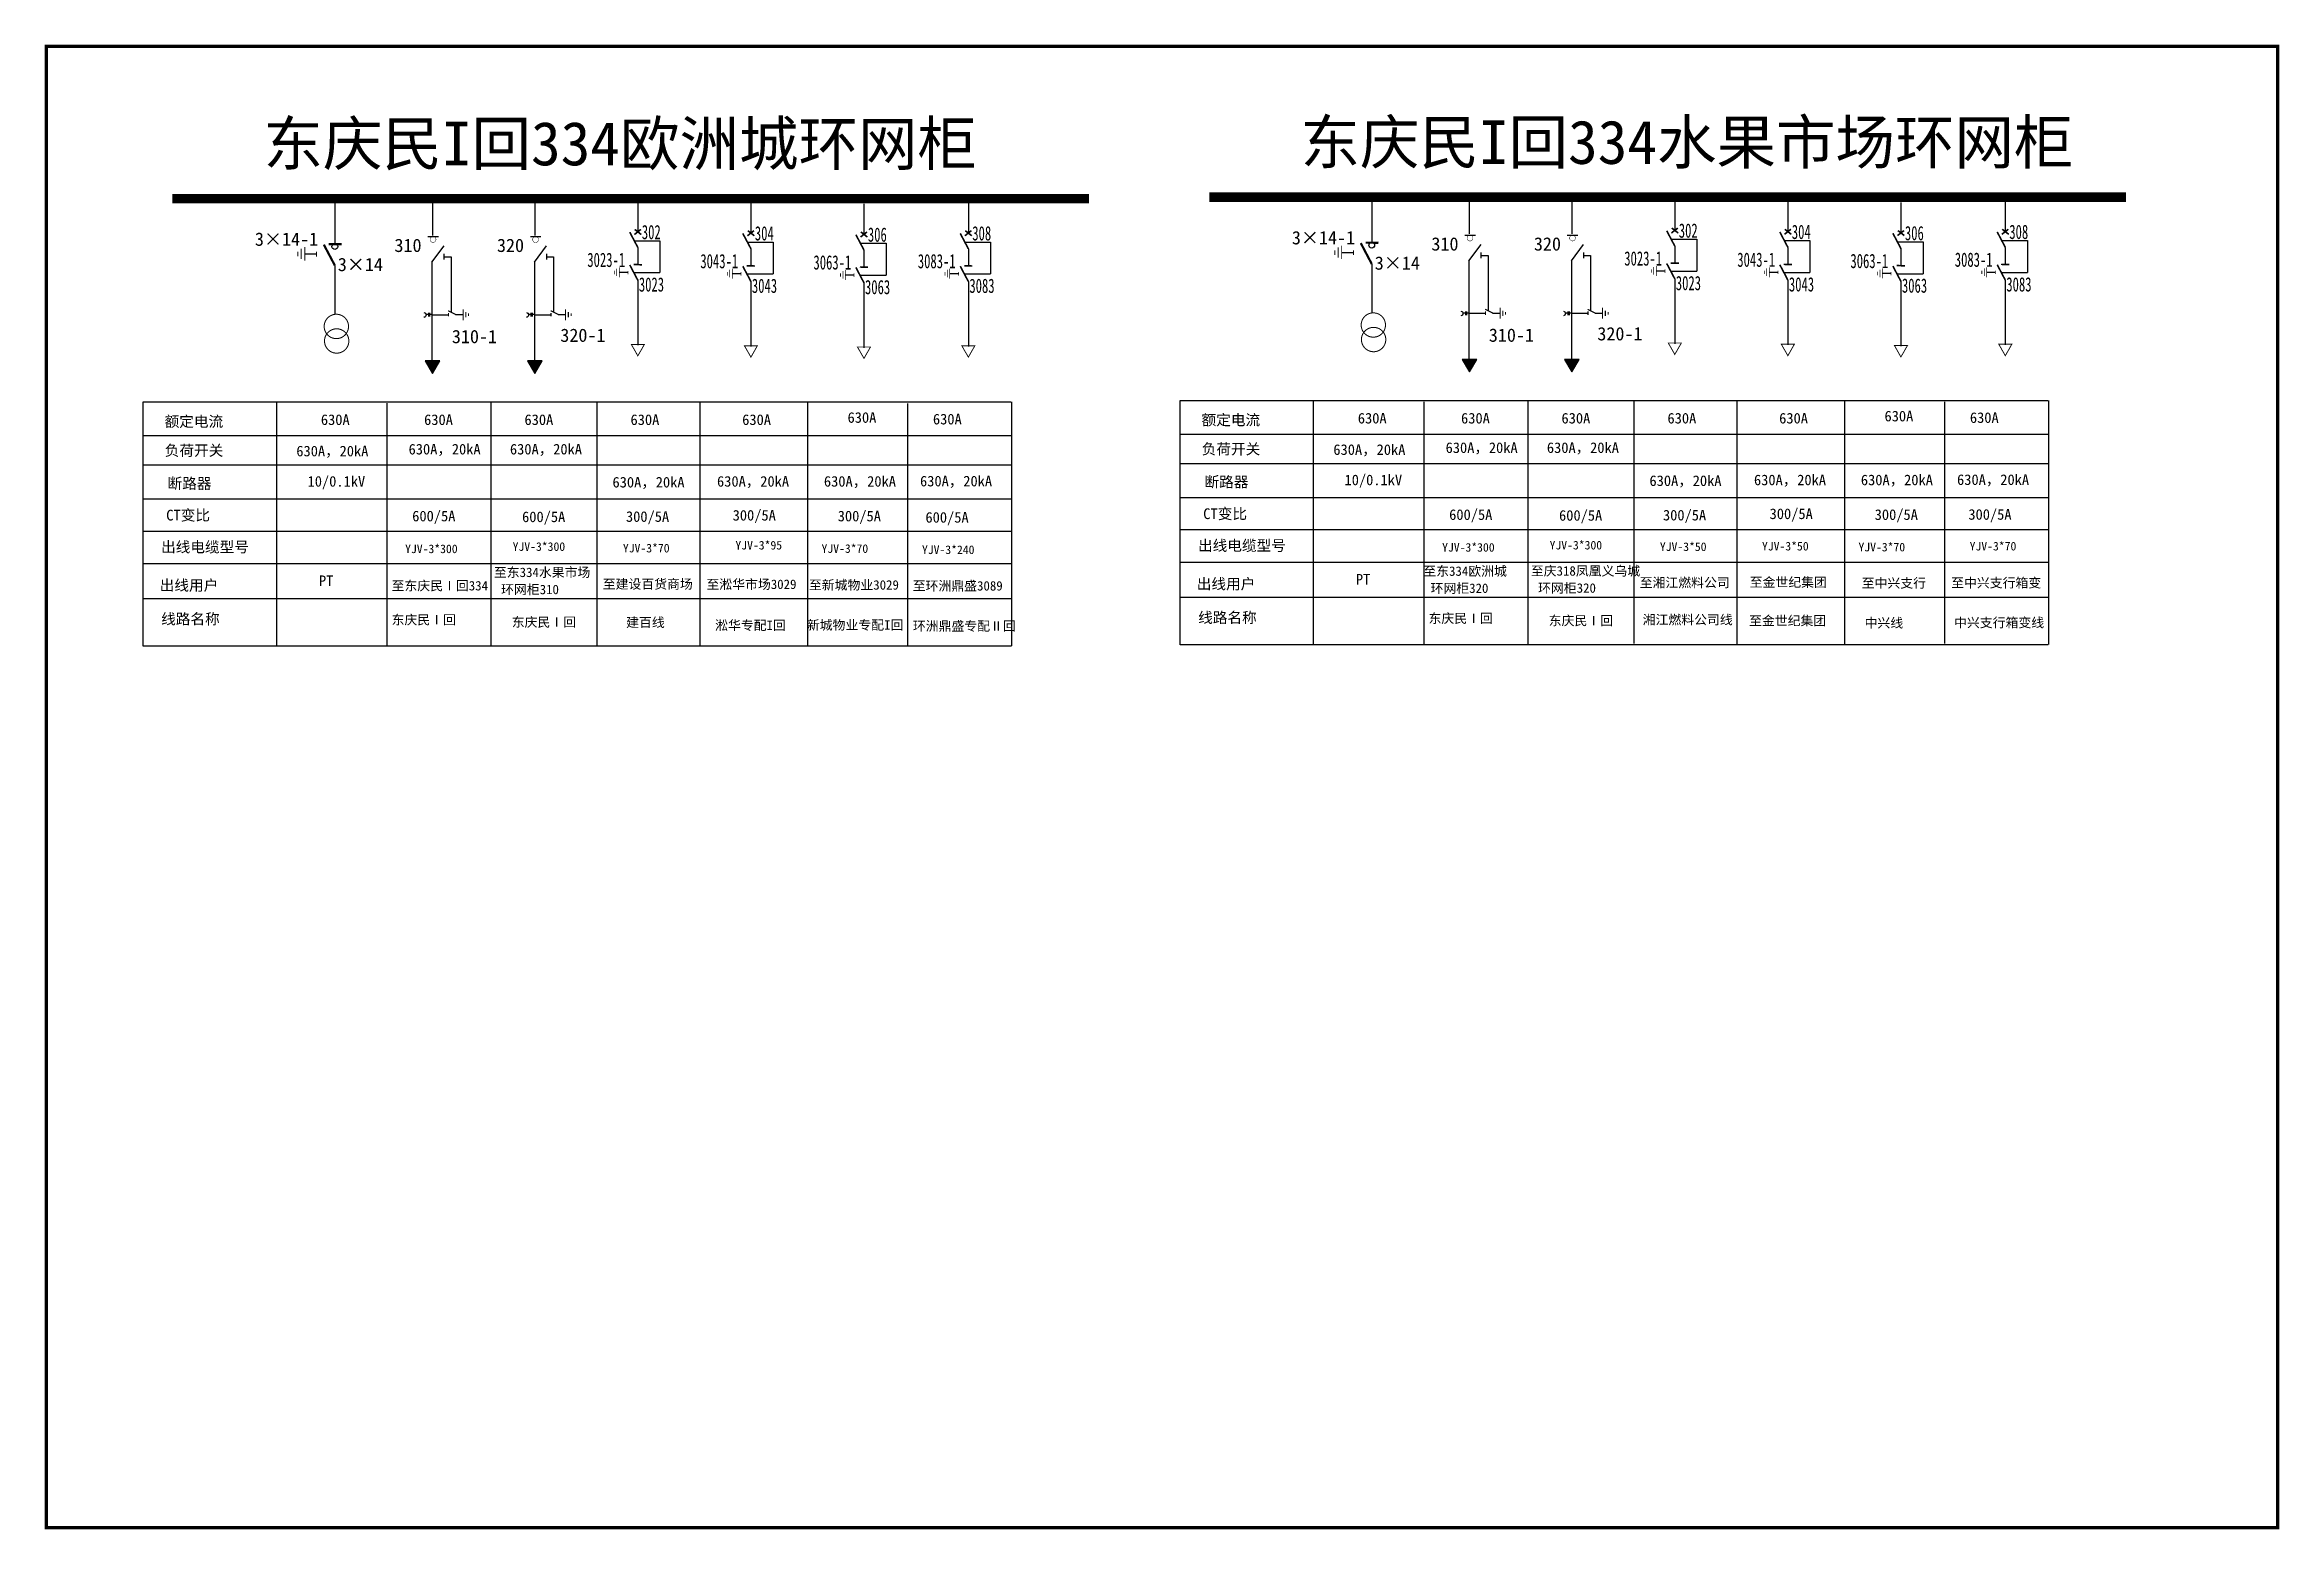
# Model space of a CAD drawing. Extents: x -48 to 298, y -245 to -15.
import ezdxf

# ---------------------------------------------------------------- set-up
doc = ezdxf.new("R2010")
doc.units = 0
doc.header["$LTSCALE"] = 0.774411
doc.layers.get('0').update_dxf_attribs({"linetype": 'CONTINUOUS'})
doc.layers.add('1', color=7, linetype='CONTINUOUS')
doc.layers.add('2', color=7, linetype='CONTINUOUS')
doc.styles.add('HZ', font='')
doc.styles.get("Standard").update_dxf_attribs({"font": '', "height": 2.5})
doc.styles.add('宋体', font='')
doc.styles.get('HZ').set_extended_font_data('SimSun')
doc.styles.get('Standard').set_extended_font_data('SimSun')
doc.styles.get('宋体').set_extended_font_data('SimSun')

# ---------------------------------------------------------------- blocks, each defined once
blk = doc.blocks.new('JD')
for points in [[(-2, 0.2), (-2, -0.2), (2, 0.2), (2, -0.2)], [(1, -1.2), (1, -0.8), (-1, -1.2), (-1, -0.8)], [(-0.5, -1.8), (-0.5, -2.2), (0.5, -1.8), (0.5, -2.2)]]:
    blk.add_trace(points)

msp = doc.modelspace()

# ---------------------------------------------------------------- hatches: boundary and pattern name
for points in [[(11.76, -66.2), (12.89, -64.24), (10.63, -64.24)], [(27.63, -66.2), (28.76, -64.24), (26.5, -64.24)], [(172.3, -65.97), (173.44, -64.02), (171.17, -64.02)], [(188.17, -65.97), (189.3, -64.02), (187.04, -64.02)]]:
    msp.add_hatch(color=7).paths.add_polyline_path(points)

# ---------------------------------------------------------------- linework, layer by layer
for p, q in [((-3.35, -39.75), (-3.35, -46.32)), ((43.56, -39.55), (43.56, -44.38)), ((61.07, -39.75), (61.07, -44.57)), ((78.57, -39.94), (78.57, -44.77)), ((94.73, -39.75), (94.73, -44.57)), ((157.19, -39.53), (157.19, -46.09)), ((204.1, -39.33), (204.1, -44.16)), ((221.61, -39.52), (221.61, -44.35)), ((239.11, -39.72), (239.11, -44.55)), ((255.27, -39.52), (255.27, -44.35)), ((171.59, -44.79), (173.23, -44.79)), ((187.46, -44.79), (189.09, -44.79)), ((-6.17, -47.73), (-8, -47.73)), ((11.05, -45.02), (12.68, -45.02)), ((13.54, -47.71), (13.54, -48.56)), ((13.56, -48.14), (14.64, -48.14)), ((14.64, -48.14), (14.64, -56.71)), ((26.92, -45.02), (28.55, -45.02)), ((29.41, -47.71), (29.41, -48.56)), ((29.43, -48.14), (30.51, -48.14)), ((30.51, -48.14), (30.51, -56.71)), ((43.01, -45.66), (46.98, -45.66)), ((43.56, -46.7), (43.56, -49.36)), ((46.98, -45.66), (46.98, -50.59)), ((60.52, -45.86), (64.49, -45.86)), ((61.07, -46.9), (61.07, -49.55)), ((64.49, -45.86), (64.49, -50.78)), ((78.02, -46.05), (81.99, -46.05)), ((78.57, -47.1), (78.57, -49.75)), ((81.99, -46.05), (81.99, -50.98)), ((94.18, -45.86), (98.15, -45.86)), ((94.73, -46.9), (94.73, -49.55)), ((98.15, -45.86), (98.15, -50.78)), ((154.37, -47.51), (152.54, -47.51)), ((174.08, -47.49), (174.08, -48.34)), ((174.1, -47.92), (175.19, -47.92)), ((175.19, -47.92), (175.19, -56.49)), ((189.95, -47.49), (189.95, -48.34)), ((189.97, -47.92), (191.05, -47.92)), ((191.05, -47.92), (191.05, -56.49)), ((203.55, -45.44), (207.53, -45.44)), ((204.1, -46.48), (204.1, -49.13)), ((207.53, -45.44), (207.53, -50.36)), ((221.06, -45.63), (225.03, -45.63)), ((221.61, -46.68), (221.61, -49.33)), ((225.03, -45.63), (225.03, -50.56)), ((238.56, -45.83), (242.53, -45.83)), ((239.11, -46.87), (239.11, -49.52)), ((242.53, -45.83), (242.53, -50.76)), ((254.72, -45.63), (258.69, -45.63)), ((255.27, -46.68), (255.27, -49.33)), ((258.69, -45.63), (258.69, -50.56)), ((-3.35, -49.48), (-3.35, -57.07)), ((42.04, -50.59), (40.7, -50.59)), ((42.94, -50.59), (46.98, -50.59)), ((43.56, -51.77), (43.56, -61.82)), ((59.55, -50.78), (58.2, -50.78)), ((60.44, -50.78), (64.49, -50.78)), ((77.05, -50.98), (75.71, -50.98)), ((77.94, -50.98), (81.99, -50.98)), ((93.21, -50.78), (91.87, -50.78)), ((94.1, -50.78), (98.15, -50.78)), ((157.19, -49.26), (157.19, -56.85)), ((202.58, -50.36), (201.24, -50.36)), ((203.48, -50.36), (207.53, -50.36)), ((204.1, -51.55), (204.1, -61.6)), ((220.09, -50.56), (218.75, -50.56)), ((220.98, -50.56), (225.03, -50.56)), ((221.61, -51.75), (221.61, -61.79)), ((237.59, -50.75), (236.25, -50.75)), ((238.49, -50.76), (242.53, -50.76)), ((253.75, -50.56), (252.41, -50.56)), ((254.65, -50.56), (258.69, -50.56)), ((255.27, -51.75), (255.27, -61.79)), ((61.07, -51.97), (61.07, -62.02)), ((78.57, -52.17), (78.57, -62.21)), ((94.73, -51.97), (94.73, -62.02)), ((239.11, -51.94), (239.11, -61.99)), ((11.76, -57.1), (14.25, -57.1)), ((15.35, -57.08), (16.49, -57.08)), ((27.63, -57.1), (30.12, -57.1)), ((31.22, -57.08), (32.36, -57.08)), ((172.3, -56.88), (174.79, -56.88)), ((175.89, -56.85), (177.03, -56.85)), ((188.17, -56.88), (190.66, -56.88)), ((191.76, -56.85), (192.9, -56.85))]:
    msp.add_line(p, q)
at = {"color": 7}
for p, q in [((11.8, -44.83), (11.8, -39.24)), ((27.67, -44.83), (27.67, -39.24)), ((172.34, -44.61), (172.34, -39.02)), ((188.21, -44.61), (188.21, -39.02))]:
    msp.add_line(p, q, dxfattribs=at)
at = {"color": 0}
for p, q in [((11.69, -48.98), (11.69, -64.58)), ((27.56, -48.98), (27.56, -64.58)), ((172.23, -48.75), (172.23, -64.36)), ((188.1, -48.75), (188.1, -64.36)), ((-12.4, -70.6), (-12.4, -108.41)), ((4.69, -70.81), (4.69, -108.46)), ((148.14, -70.38), (148.14, -108.19)), ((165.24, -70.59), (165.24, -108.24)), ((-33.04, -75.8), (-18.02, -75.8)), ((-18.09, -75.8), (-5.41, -75.8)), ((-7.91, -75.8), (101.3, -75.8)), ((127.5, -75.58), (142.53, -75.58)), ((142.45, -75.58), (155.13, -75.58)), ((152.63, -75.58), (261.84, -75.58)), ((-33.04, -80.36), (-18.08, -80.36)), ((-18.15, -80.36), (-5.47, -80.36)), ((-5.69, -80.36), (101.48, -80.36)), ((127.5, -80.14), (142.46, -80.14)), ((142.39, -80.14), (155.07, -80.14)), ((154.86, -80.14), (262.02, -80.14)), ((-33.04, -90.58), (-18.19, -90.58)), ((-18.26, -90.58), (-5.58, -90.58)), ((-5.8, -90.58), (101.3, -90.58)), ((127.5, -90.36), (142.35, -90.36)), ((142.28, -90.36), (154.96, -90.36)), ((154.75, -90.36), (261.84, -90.36))]:
    msp.add_line(p, q, dxfattribs=at)
at = {"linetype": 'Continuous', "const_width": 0.5}
msp.add_lwpolyline([(-48.02, -15.57), (297.44, -15.57), (297.44, -244.81), (-48.02, -244.81)], close=True, dxfattribs=at)
for points, const_width in [([(-28.51, -39.14), (113.39, -39.14)], 1.46), ([(132.03, -38.92), (273.94, -38.92)], 1.46), ([(11.05, -45.02), (12.68, -45.02)], 0.139), ([(26.92, -45.02), (28.55, -45.02)], 0.139), ([(43.56, -46.7), (42.31, -44.33)], 0.25), ([(44.03, -43.91), (43.03, -44.7)], 0.25), ([(43.09, -43.91), (44.09, -44.7)], 0.25), ([(61.07, -46.9), (59.81, -44.53)], 0.25), ([(61.54, -44.1), (60.53, -44.89)], 0.25), ([(60.59, -44.1), (61.6, -44.89)], 0.25), ([(78.57, -47.1), (77.32, -44.72)], 0.25), ([(79.04, -44.3), (78.04, -45.09)], 0.25), ([(78.1, -44.3), (79.1, -45.09)], 0.25), ([(94.73, -46.9), (93.48, -44.53)], 0.25), ([(95.2, -44.1), (94.2, -44.89)], 0.25), ([(94.26, -44.1), (95.26, -44.89)], 0.25), ([(171.59, -44.79), (173.23, -44.79)], 0.139), ([(187.46, -44.79), (189.09, -44.79)], 0.139), ([(204.1, -46.48), (202.85, -44.11)], 0.25), ([(204.58, -43.69), (203.57, -44.47)], 0.25), ([(203.63, -43.69), (204.64, -44.47)], 0.25), ([(221.61, -46.68), (220.36, -44.3)], 0.25), ([(222.08, -43.88), (221.08, -44.67)], 0.25), ([(221.14, -43.88), (222.14, -44.67)], 0.25), ([(239.11, -46.87), (237.86, -44.5)], 0.25), ([(239.59, -44.08), (238.58, -44.86)], 0.25), ([(238.64, -44.08), (239.64, -44.86)], 0.25), ([(255.27, -46.68), (254.02, -44.3)], 0.25), ([(255.74, -43.88), (254.74, -44.67)], 0.25), ([(254.8, -43.88), (255.8, -44.67)], 0.25), ([(-9.08, -47.34), (-9.08, -48.08)], 0.149), ([(-8.55, -46.89), (-8.55, -48.49)], 0.149), ([(-8.01, -46.64), (-8.01, -48.73)], 0.149), ([(-6.17, -47.36), (-6.17, -48.1)], 0.149), ([(-3.35, -49.48), (-5.06, -46.25)], 0.341), ([(-2.31, -46.19), (-4.32, -46.18)], 0.341), ([(151.46, -47.12), (151.46, -47.85)], 0.149), ([(152, -46.66), (152, -48.26)], 0.149), ([(152.53, -46.42), (152.53, -48.51)], 0.149), ([(154.37, -47.14), (154.37, -47.87)], 0.149), ([(157.19, -49.26), (155.49, -46.03)], 0.341), ([(158.23, -45.97), (156.22, -45.96)], 0.341), ([(39.93, -50.3), (39.93, -50.84)], 0.109), ([(40.3, -49.97), (40.3, -51.14)], 0.109), ([(40.69, -49.79), (40.69, -51.33)], 0.109), ([(42.04, -50.32), (42.04, -50.86)], 0.109), ([(43.56, -51.77), (42.31, -49.4)], 0.25), ([(44.2, -49.38), (42.92, -49.33)], 0.25), ([(57.44, -50.5), (57.44, -51.04)], 0.109), ([(57.8, -50.16), (57.8, -51.34)], 0.109), ([(58.19, -49.98), (58.19, -51.52)], 0.109), ([(59.55, -50.51), (59.55, -51.05)], 0.109), ([(61.07, -51.97), (59.81, -49.6)], 0.25), ([(61.7, -49.57), (60.43, -49.53)], 0.25), ([(74.94, -50.69), (74.94, -51.23)], 0.109), ([(75.31, -50.36), (75.31, -51.53)], 0.109), ([(75.7, -50.18), (75.7, -51.72)], 0.109), ([(77.05, -50.71), (77.05, -51.25)], 0.109), ([(78.57, -52.17), (77.32, -49.79)], 0.25), ([(79.21, -49.77), (77.93, -49.72)], 0.25), ([(91.1, -50.49), (91.1, -51.04)], 0.109), ([(91.47, -50.16), (91.47, -51.34)], 0.109), ([(91.86, -49.98), (91.86, -51.52)], 0.109), ([(93.21, -50.51), (93.21, -51.05)], 0.109), ([(94.73, -51.97), (93.48, -49.6)], 0.25), ([(95.37, -49.57), (94.09, -49.53)], 0.25), ([(200.47, -50.08), (200.47, -50.62)], 0.109), ([(200.84, -49.74), (200.84, -50.92)], 0.109), ([(201.23, -49.56), (201.23, -51.1)], 0.109), ([(202.58, -50.09), (202.58, -50.63)], 0.109), ([(204.1, -51.55), (202.85, -49.18)], 0.25), ([(204.74, -49.15), (203.47, -49.11)], 0.25), ([(217.98, -50.27), (217.98, -50.81)], 0.109), ([(218.34, -49.94), (218.34, -51.12)], 0.109), ([(218.74, -49.76), (218.74, -51.3)], 0.109), ([(220.09, -50.29), (220.09, -50.83)], 0.109), ([(221.61, -51.75), (220.36, -49.37)], 0.25), ([(222.25, -49.35), (220.97, -49.31)], 0.25), ([(235.48, -50.47), (235.48, -51.01)], 0.109), ([(235.85, -50.14), (235.85, -51.31)], 0.109), ([(236.24, -49.95), (236.24, -51.49)], 0.109), ([(237.59, -50.48), (237.59, -51.03)], 0.109), ([(239.11, -51.94), (237.86, -49.57)], 0.25), ([(239.75, -49.54), (238.47, -49.5)], 0.25), ([(251.64, -50.27), (251.64, -50.81)], 0.109), ([(252.01, -49.94), (252.01, -51.12)], 0.109), ([(252.4, -49.76), (252.4, -51.3)], 0.109), ([(253.75, -50.29), (253.75, -50.83)], 0.109), ([(255.27, -51.75), (254.02, -49.37)], 0.25), ([(255.91, -49.35), (254.63, -49.31)], 0.25), ([(14.2, -56.49), (15.42, -57.1)], 0.182), ([(14.25, -56.82), (14.25, -57.38)], 0.182), ([(30.07, -56.49), (31.29, -57.1)], 0.182), ([(30.12, -56.82), (30.12, -57.38)], 0.182), ([(174.75, -56.27), (175.96, -56.88)], 0.182), ([(174.79, -56.6), (174.79, -57.16)], 0.182), ([(190.61, -56.27), (191.83, -56.88)], 0.182), ([(190.66, -56.6), (190.66, -57.16)], 0.182)]:
    msp.add_lwpolyline(points, dxfattribs=dict(const_width=const_width))
for points, const_width in [([(171.95, -45.25, 1), (172.85, -45.25, 1)], 0.0695), ([(187.82, -45.25, 1), (188.72, -45.25, 1)], 0.0695), ([(11.41, -45.47, 1), (12.31, -45.47, 1)], 0.0695), ([(27.27, -45.47, 1), (28.18, -45.47, 1)], 0.0695), ([(-1.23, -58.92, -1), (-5, -58.92, -1)], 0.159), ([(159.31, -58.7, -1), (155.55, -58.7, -1)], 0.159), ([(-1.18, -61.17, -1), (-4.95, -61.17, -1)], 0.159), ([(159.36, -60.95, -1), (155.59, -60.95, -1)], 0.159)]:
    msp.add_lwpolyline(points, format="xyb", close=True, dxfattribs=dict(const_width=const_width))
for points in [[(10.44, -56.78, -0.877934), (10.45, -57.52)], [(26.31, -56.78, -0.877934), (26.32, -57.52)], [(170.98, -56.56, -0.877934), (171, -57.29)], [(186.85, -56.56, -0.877934), (186.86, -57.29)]]:
    msp.add_lwpolyline(points, format="xyb")
for points in [[(11.15, -57.09), (10.77, -57.09)], [(11.15, -56.84), (11.15, -57.39)], [(11.32, -56.84), (11.32, -57.39)], [(11.76, -57.09), (11.32, -57.09)], [(27.02, -57.09), (26.63, -57.09)], [(27.02, -56.84), (27.02, -57.39)], [(27.19, -56.84), (27.19, -57.39)], [(27.63, -57.09), (27.19, -57.09)], [(171.69, -56.87), (171.31, -56.87)], [(171.69, -56.61), (171.69, -57.17)], [(171.86, -56.61), (171.86, -57.17)], [(172.3, -56.87), (171.86, -56.87)], [(187.56, -56.87), (187.18, -56.87)], [(187.56, -56.61), (187.56, -57.17)], [(187.73, -56.61), (187.73, -57.17)], [(188.17, -56.87), (187.73, -56.87)]]:
    msp.add_lwpolyline(points)
at = {"color": 0, "const_width": 0.141}
for points in [[(42.56, -61.71), (43.56, -63.47), (44.57, -61.71)], [(60.06, -61.91), (61.07, -63.67), (62.07, -61.91)], [(77.56, -62.1), (78.57, -63.86), (79.58, -62.1)], [(93.72, -61.91), (94.73, -63.67), (95.74, -61.91)], [(203.1, -61.49), (204.1, -63.25), (205.11, -61.49)], [(220.6, -61.68), (221.61, -63.45), (222.61, -61.68)], [(238.11, -61.88), (239.11, -63.64), (240.12, -61.88)], [(254.27, -61.68), (255.27, -63.45), (256.28, -61.68)]]:
    msp.add_lwpolyline(points, close=True, dxfattribs=at)
at = {"color": 7}
for points in [[(11.76, -66.2), (12.89, -64.24), (10.63, -64.24)], [(27.63, -66.2), (28.76, -64.24), (26.5, -64.24)], [(172.3, -65.97), (173.44, -64.02), (171.17, -64.02)], [(188.17, -65.97), (189.3, -64.02), (187.04, -64.02)]]:
    msp.add_lwpolyline(points, close=True, dxfattribs=at)
for centre in [(-3.35, -46.57), (157.19, -46.35)]:
    msp.add_circle(centre, 0.444)
at = {"layer": '1'}
for points in [[(10.44, -56.77, -0.877934), (10.45, -57.51)], [(26.31, -56.77, -0.877934), (26.32, -57.51)], [(170.98, -56.55, -0.877934), (170.99, -57.28)], [(186.85, -56.55, -0.877934), (186.86, -57.28)]]:
    msp.add_lwpolyline(points, format="xyb", dxfattribs=at)
at = {"layer": '2'}
for p, q in [((11.69, -48.98), (13.57, -46.46)), ((27.56, -48.98), (29.44, -46.46)), ((172.23, -48.75), (174.11, -46.24)), ((188.1, -48.75), (189.98, -46.24)), ((-33.04, -70.6), (-18.08, -70.6)), ((-33.04, -108.41), (-33.04, -70.6)), ((-18.15, -70.6), (-5.47, -70.6)), ((-5.69, -70.6), (101.3, -70.6)), ((20.82, -70.63), (20.82, -108.46)), ((37.2, -70.76), (37.2, -108.22)), ((53.15, -70.76), (53.15, -108.34)), ((69.83, -70.76), (69.83, -108.34)), ((85.31, -70.83), (85.31, -108.22)), ((101.42, -70.6), (101.42, -108.34)), ((127.5, -70.38), (142.46, -70.38)), ((127.5, -108.19), (127.5, -70.38)), ((142.39, -70.38), (155.07, -70.38)), ((154.86, -70.38), (261.84, -70.38)), ((181.37, -70.41), (181.37, -108.24)), ((197.74, -70.53), (197.74, -107.99)), ((213.69, -70.53), (213.69, -108.12)), ((230.37, -70.53), (230.37, -108.12)), ((245.85, -70.61), (245.85, -107.99)), ((261.96, -70.38), (261.96, -108.12)), ((-33.04, -85.62), (-8.09, -85.62)), ((-18.47, -85.62), (-5.79, -85.62)), ((-6, -85.62), (101.39, -85.62)), ((127.5, -85.39), (152.45, -85.39)), ((142.08, -85.39), (154.76, -85.39)), ((154.54, -85.39), (261.93, -85.39)), ((-33.04, -95.63), (101.39, -95.63)), ((127.5, -95.4), (261.93, -95.4)), ((-18.08, -101.09), (-33.04, -101.09)), ((-5.47, -101.09), (-18.15, -101.09)), ((101.3, -101.09), (-5.69, -101.09)), ((142.46, -100.87), (127.5, -100.87)), ((155.07, -100.87), (142.39, -100.87)), ((261.84, -100.87), (154.86, -100.87)), ((-18.08, -108.41), (-33.04, -108.41)), ((-5.47, -108.41), (-18.15, -108.41)), ((101.39, -108.41), (-5.69, -108.41)), ((142.46, -108.19), (127.5, -108.19)), ((155.07, -108.19), (142.39, -108.19)), ((261.93, -108.19), (154.86, -108.19))]:
    msp.add_line(p, q, dxfattribs=at)

# ---------------------------------------------------------------- block references
at = {"xscale": 0.4250017950198526, "yscale": 0.4250017950198526, "zscale": 0.4250017950949055, "rotation": 90}
for p in [(16.51, -57.11), (32.38, -57.11), (177.05, -56.89), (192.92, -56.89)]:
    msp.add_blockref('JD', p, dxfattribs=at)

# ---------------------------------------------------------------- texts
at = {"color": 0, "style": 'HZ'}
for s, height, p in [('东庆民I回334欧洲城环网柜', 6.751, (-14.4, -33.99)), ('东庆民I回334水果市场环网柜', 6.751, (146.15, -33.77)), ('额定电流', 1.661, (-29.7, -74.45)), ('额定电流', 1.661, (130.84, -74.22)), ('负荷开关', 1.661, (-29.68, -78.94)), ('负荷开关', 1.661, (130.86, -78.72)), ('断路器', 1.661, (-29.24, -84.04)), ('断路器', 1.661, (131.3, -83.81)), ('CT变比', 1.661, (-29.46, -88.95)), ('CT变比', 1.661, (131.09, -88.73)), ('出线电缆型号', 1.661, (-30.25, -93.88)), ('出线电缆型号', 1.661, (130.29, -93.65)), ('出线用户', 1.661, (-30.46, -99.81)), ('出线用户', 1.661, (130.09, -99.59)), ('线路名称', 1.661, (-30.24, -105.02)), ('线路名称', 1.661, (130.31, -104.8))]:
    msp.add_text(s, height=height, dxfattribs=at).set_placement(p)
at = {"color": 0}
for s, height, p in [('3×14-1', 2.055, (-15.72, -46.44)), ('3×14-1', 2.055, (144.82, -46.22)), ('3×14', 2.055, (-2.89, -50.36)), ('310', 2.055, (5.88, -47.4)), ('320', 2.055, (21.75, -47.4)), ('3×14', 2.055, (157.65, -50.14)), ('310', 2.055, (166.42, -47.18)), ('320', 2.055, (182.29, -47.18)), ('310-1', 2.055, (14.77, -61.51)), ('320-1', 2.055, (31.56, -61.31)), ('310-1', 2.055, (175.31, -61.29)), ('320-1', 2.055, (192.11, -61.08)), ('630A', 1.639, (-5.51, -74.17)), ('630A', 1.639, (10.47, -74.17)), ('630A', 1.639, (26.01, -74.17)), ('630A', 1.639, (42.43, -74.17)), ('630A', 1.639, (59.72, -74.17)), ('630A', 1.639, (76.03, -73.83)), ('630A', 1.639, (89.25, -74.08)), ('630A', 1.639, (155.03, -73.94)), ('630A', 1.639, (171.01, -73.94)), ('630A', 1.639, (186.56, -73.94)), ('630A', 1.639, (202.97, -73.94)), ('630A', 1.639, (220.26, -73.94)), ('630A', 1.639, (236.57, -73.61)), ('630A', 1.639, (249.79, -73.85)), ('630A，20kA', 1.639, (-9.31, -79.02)), ('630A，20kA', 1.639, (8.07, -78.73)), ('630A，20kA', 1.639, (23.76, -78.73)), ('630A，20kA', 1.639, (151.24, -78.8)), ('630A，20kA', 1.639, (168.62, -78.5)), ('630A，20kA', 1.639, (184.3, -78.5)), ('10/0.1kV', 1.639, (-7.57, -83.71)), ('630A，20kA', 1.639, (39.64, -83.84)), ('630A，20kA', 1.639, (55.82, -83.71)), ('630A，20kA', 1.639, (72.37, -83.71)), ('630A，20kA', 1.639, (87.25, -83.67)), ('10/0.1kV', 1.639, (152.97, -83.49)), ('630A，20kA', 1.639, (200.18, -83.61)), ('630A，20kA', 1.639, (216.36, -83.49)), ('630A，20kA', 1.639, (232.91, -83.49)), ('630A，20kA', 1.639, (247.8, -83.45)), ('600/5A', 1.639, (8.63, -89.08)), ('600/5A', 1.639, (25.64, -89.2)), ('300/5A', 1.639, (41.72, -89.16)), ('300/5A', 1.639, (58.24, -88.96)), ('300/5A', 1.639, (74.51, -89.08)), ('600/5A', 1.639, (88.09, -89.28)), ('600/5A', 1.639, (169.17, -88.86)), ('600/5A', 1.639, (186.18, -88.98)), ('300/5A', 1.639, (202.27, -88.94)), ('300/5A', 1.639, (218.78, -88.73)), ('300/5A', 1.639, (235.05, -88.86)), ('300/5A', 1.639, (249.55, -88.83)), ('YJV-3*300', 1.328, (7.53, -94)), ('YJV-3*300', 1.328, (24.18, -93.65)), ('YJV-3*70', 1.328, (41.25, -93.89)), ('YJV-3*95', 1.328, (58.67, -93.44)), ('YJV-3*70', 1.328, (72, -93.96)), ('YJV-3*240', 1.328, (87.55, -94.14)), ('YJV-3*300', 1.328, (168.08, -93.77)), ('YJV-3*300', 1.328, (184.72, -93.43)), ('YJV-3*50', 1.328, (201.79, -93.67)), ('YJV-3*50', 1.328, (217.6, -93.59)), ('YJV-3*70', 1.328, (232.54, -93.73)), ('YJV-3*70', 1.328, (249.75, -93.59)), ('至东334水果市场', 1.46, (21.28, -97.7)), ('至东334欧洲城', 1.46, (165.17, -97.51)), ('至庆318凤凰义乌城', 1.46, (181.82, -97.48)), ('PT', 1.639, (-5.81, -99.09)), ('至东庆民Ⅰ回334', 1.46, (5.44, -99.77)), ('环网柜310', 1.46, (22.39, -100.35)), ('至建设百货商场', 1.46, (38.13, -99.51)), ('至淞华市场3029', 1.46, (54.19, -99.55)), ('至新城物业3029', 1.46, (70.05, -99.65)), ('至环洲鼎盛3089', 1.46, (86.12, -99.79)), ('PT', 1.639, (154.73, -98.87)), ('环网柜320', 1.46, (166.29, -100.16)), ('环网柜320', 1.46, (182.94, -100.13)), ('至湘江燃料公司', 1.46, (198.67, -99.29)), ('至金世纪集团', 1.46, (215.7, -99.23)), ('至中兴支行', 1.46, (233.04, -99.36)), ('至中兴支行箱变', 1.46, (246.89, -99.32)), ('东庆民Ⅰ回', 1.46, (5.44, -105.04)), ('东庆民Ⅰ回', 1.46, (24.04, -105.4)), ('建百线', 1.46, (41.75, -105.44)), ('东庆民Ⅰ回', 1.46, (165.98, -104.82)), ('东庆民Ⅰ回', 1.46, (184.58, -105.17)), ('湘江燃料公司线', 1.46, (199.13, -105.03)), ('至金世纪集团', 1.46, (215.6, -105.18)), ('淞华专配I回', 1.46, (55.53, -105.89)), ('新城物业专配I回', 1.46, (69.73, -105.85)), ('环洲鼎盛专配Ⅱ回', 1.46, (86.14, -106.01)), ('中兴线', 1.46, (233.49, -105.52)), ('中兴支行箱变线', 1.46, (247.34, -105.48))]:
    msp.add_text(s, height=height, dxfattribs=at).set_placement(p)
at = {"style": '宋体', "width": 0.65}
for s, p in [('302', (44.18, -45.42)), ('304', (61.68, -45.61)), ('306', (79.18, -45.81)), ('308', (95.34, -45.61)), ('302', (204.72, -45.19)), ('304', (222.22, -45.39)), ('306', (239.73, -45.58)), ('308', (255.89, -45.39)), ('3023-1', (35.74, -49.72)), ('3043-1', (53.24, -49.92)), ('3063-1', (70.75, -50.11)), ('3083-1', (86.91, -49.92)), ('3023-1', (196.28, -49.5)), ('3043-1', (213.78, -49.69)), ('3063-1', (231.29, -49.89)), ('3083-1', (247.45, -49.69)), ('3023', (43.72, -53.53)), ('3043', (61.22, -53.73)), ('3063', (78.73, -53.93)), ('3083', (94.89, -53.73)), ('3023', (204.26, -53.31)), ('3043', (221.77, -53.51)), ('3063', (239.27, -53.7)), ('3083', (255.43, -53.51))]:
    msp.add_text(s, height=2.206, dxfattribs=at).set_placement(p)

doc.saveas('drawing.dxf')
